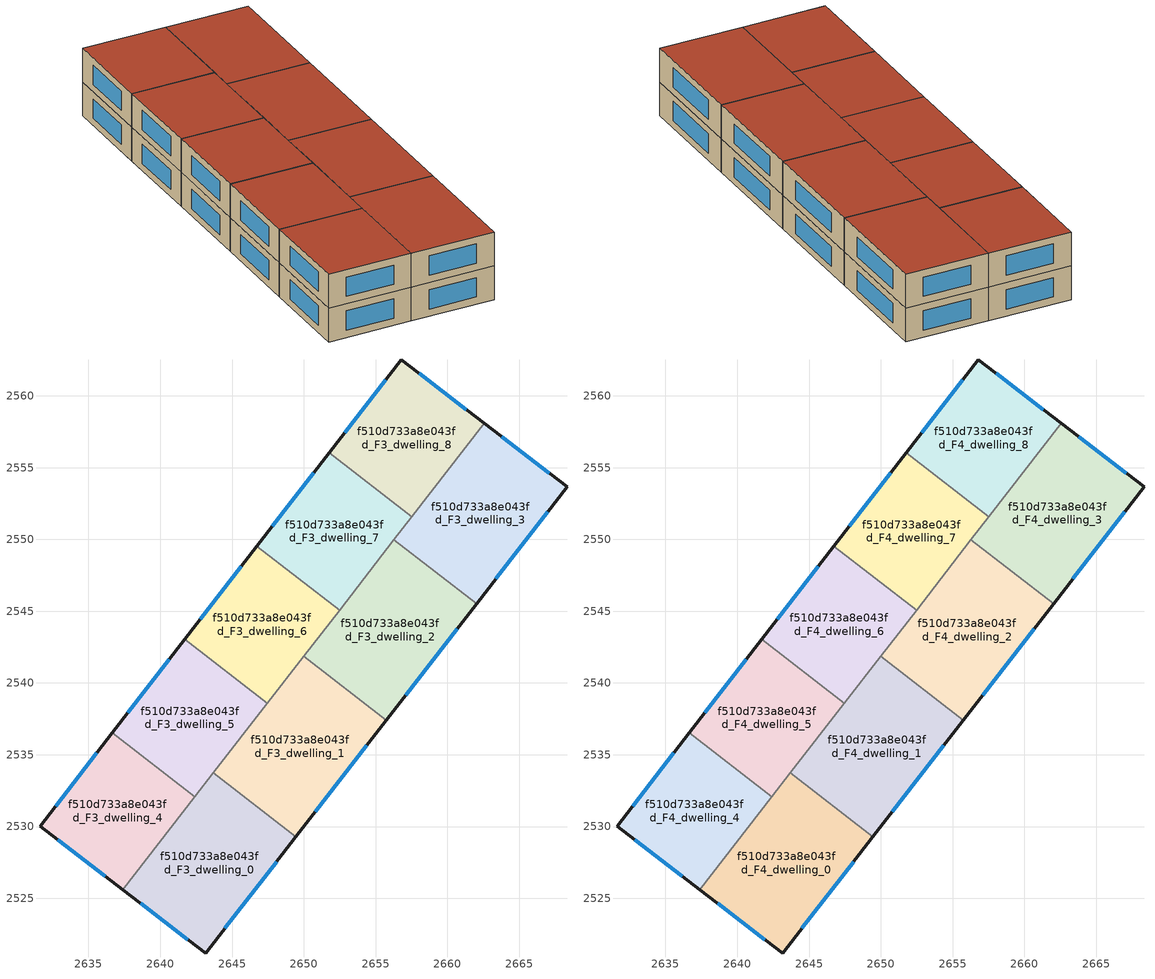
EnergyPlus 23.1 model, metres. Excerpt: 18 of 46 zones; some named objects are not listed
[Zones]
f510d733a8e043fd_F3_dwelling_0
 floor to f510d733a8e043fd_F2_dwelling_0 (EU_floor_Construction): 2649.45,2529.28 2643.17,2521.16 2637.4,2525.6 2643.7,2533.73 z9
 wall outside (EU_wall_Construction): 2637.4,2525.6 2643.17,2521.16 2649.45,2529.28 z9:12
 wall to f510d733a8e043fd_F3_dwelling_1 (EU_wall_Construction): 2649.45,2529.28 2643.7,2533.73 z9:12
 wall to f510d733a8e043fd_F3_dwelling_4 (EU_wall_Construction): 2642.42,2532.08 2637.4,2525.6 z9:12
 wall to f510d733a8e043fd_F3_dwelling_5 (EU_wall_Construction): 2643.7,2533.73 2642.42,2532.08 z9:12
 window (EU_Window_Construction): 2644.51,2522.9 2648.1,2527.54 / 2638.63,2524.65 2641.93,2522.11 z9.64:11.36
f510d733a8e043fd_F3_dwelling_1
 floor to f510d733a8e043fd_F2_dwelling_1 (EU_floor_Construction): 2655.74,2537.4 2649.45,2529.28 2643.7,2533.73 2649.99,2541.86 z9
 wall outside (EU_wall_Construction): 2649.45,2529.28 2655.74,2537.4 z9:12
 wall to f510d733a8e043fd_F3_dwelling_2 (EU_wall_Construction): 2655.74,2537.4 2649.99,2541.86 z9:12
 wall to f510d733a8e043fd_F3_dwelling_5 (EU_wall_Construction): 2647.46,2538.58 2643.7,2533.73 z9:12
 wall to f510d733a8e043fd_F3_dwelling_6 (EU_wall_Construction): 2649.99,2541.86 2647.46,2538.58 z9:12
 window (EU_Window_Construction): 2650.8,2531.02 2654.4,2535.66 z9.64:11.36
f510d733a8e043fd_F3_dwelling_2
 floor to f510d733a8e043fd_F2_dwelling_2 (EU_floor_Construction): 2662.04,2545.52 2655.74,2537.4 2649.99,2541.86 2656.28,2549.98 z9
 wall outside (EU_wall_Construction): 2655.74,2537.4 2662.04,2545.52 z9:12
 wall to f510d733a8e043fd_F3_dwelling_3 (EU_wall_Construction): 2662.04,2545.52 2656.28,2549.98 z9:12
 wall to f510d733a8e043fd_F3_dwelling_7 (EU_wall_Construction): 2656.28,2549.98 2652.49,2545.08 z9:12
 wall to f510d733a8e043fd_F3_dwelling_6 (EU_wall_Construction): 2652.49,2545.08 2649.99,2541.86 z9:12
 window (EU_Window_Construction): 2657.09,2539.14 2660.69,2543.78 z9.64:11.36
f510d733a8e043fd_F3_dwelling_3
 floor to f510d733a8e043fd_F2_dwelling_3 (EU_floor_Construction): 2668.34,2553.66 2662.04,2545.52 2656.28,2549.98 2662.57,2558.09 z9
 wall outside (EU_wall_Construction): 2662.04,2545.52 2668.34,2553.66 2662.57,2558.09 z9:12
 wall to f510d733a8e043fd_F3_dwelling_8 (EU_wall_Construction): 2662.57,2558.09 2657.52,2551.58 z9:12
 wall to f510d733a8e043fd_F3_dwelling_7 (EU_wall_Construction): 2657.52,2551.58 2656.28,2549.98 z9:12
 window (EU_Window_Construction): 2667.1,2554.61 2663.8,2557.14 / 2663.39,2547.27 2666.99,2551.92 z9.64:11.36
f510d733a8e043fd_F3_dwelling_4
 floor to f510d733a8e043fd_F2_dwelling_4 (EU_floor_Construction): 2642.42,2532.08 2637.4,2525.6 2631.62,2530.03 2636.67,2536.54 z9
 wall outside (EU_wall_Construction): 2636.67,2536.54 2631.62,2530.03 2637.4,2525.6 z9:12
 wall to f510d733a8e043fd_F3_dwelling_5 (EU_wall_Construction): 2642.42,2532.08 2636.67,2536.54 z9:12
 window (EU_Window_Construction): 2632.86,2529.08 2636.16,2526.55 / 2635.59,2535.15 2632.7,2531.43 z9.64:11.36
f510d733a8e043fd_F3_dwelling_5
 floor to f510d733a8e043fd_F2_dwelling_5 (EU_floor_Construction): 2647.46,2538.58 2642.42,2532.08 2636.67,2536.54 2641.7,2543.04 z9
 wall outside (EU_wall_Construction): 2641.7,2543.04 2636.67,2536.54 z9:12
 wall to f510d733a8e043fd_F3_dwelling_6 (EU_wall_Construction): 2647.46,2538.58 2641.7,2543.04 z9:12
 window (EU_Window_Construction): 2640.62,2541.65 2637.75,2537.93 z9.64:11.36
f510d733a8e043fd_F3_dwelling_6
 floor to f510d733a8e043fd_F2_dwelling_6 (EU_floor_Construction): 2652.49,2545.08 2647.46,2538.58 2641.7,2543.04 2646.74,2549.54 z9
 wall outside (EU_wall_Construction): 2646.74,2549.54 2641.7,2543.04 z9:12
 wall to f510d733a8e043fd_F3_dwelling_7 (EU_wall_Construction): 2652.49,2545.08 2646.74,2549.54 z9:12
 window (EU_Window_Construction): 2645.66,2548.15 2642.78,2544.43 z9.64:11.36
f510d733a8e043fd_F3_dwelling_7
 floor to f510d733a8e043fd_F2_dwelling_7 (EU_floor_Construction): 2657.52,2551.58 2652.49,2545.08 2646.74,2549.54 2651.77,2556.04 z9
 wall outside (EU_wall_Construction): 2651.77,2556.04 2646.74,2549.54 z9:12
 wall to f510d733a8e043fd_F3_dwelling_8 (EU_wall_Construction): 2657.52,2551.58 2651.77,2556.04 z9:12
 window (EU_Window_Construction): 2650.69,2554.65 2647.81,2550.93 z9.64:11.36
f510d733a8e043fd_F3_dwelling_8
 floor to f510d733a8e043fd_F2_dwelling_8 (EU_floor_Construction): 2662.57,2558.09 2657.52,2551.58 2651.77,2556.04 2656.8,2562.53 z9
 wall outside (EU_wall_Construction): 2662.57,2558.09 2656.8,2562.53 2651.77,2556.04 z9:12
 window (EU_Window_Construction): 2655.72,2561.14 2652.85,2557.43 / 2661.33,2559.04 2658.03,2561.58 z9.64:11.36
f510d733a8e043fd_F4_dwelling_0
 floor to f510d733a8e043fd_F3_dwelling_0 (EU_floor_Construction): 2649.45,2529.28 2643.17,2521.16 2637.4,2525.6 2643.7,2533.73 z12
 wall outside (EU_wall_Construction): 2637.4,2525.6 2643.17,2521.16 2649.45,2529.28 z12:15
 wall to f510d733a8e043fd_F4_dwelling_1 (EU_wall_Construction): 2649.45,2529.28 2643.7,2533.73 z12:15
 wall to f510d733a8e043fd_F4_dwelling_4 (EU_wall_Construction): 2642.42,2532.08 2637.4,2525.6 z12:15
 wall to f510d733a8e043fd_F4_dwelling_5 (EU_wall_Construction): 2643.7,2533.73 2642.42,2532.08 z12:15
 window (EU_Window_Construction): 2644.51,2522.9 2648.1,2527.54 / 2638.63,2524.65 2641.93,2522.11 z12.64:14.36
 roof outside (EU_roof_Construction): 2643.17,2521.16 2649.45,2529.28 2643.7,2533.73 2637.4,2525.6 z15
f510d733a8e043fd_F4_dwelling_1
 floor to f510d733a8e043fd_F3_dwelling_1 (EU_floor_Construction): 2655.74,2537.4 2649.45,2529.28 2643.7,2533.73 2649.99,2541.86 z12
 wall outside (EU_wall_Construction): 2649.45,2529.28 2655.74,2537.4 z12:15
 wall to f510d733a8e043fd_F4_dwelling_2 (EU_wall_Construction): 2655.74,2537.4 2649.99,2541.86 z12:15
 wall to f510d733a8e043fd_F4_dwelling_5 (EU_wall_Construction): 2647.46,2538.58 2643.7,2533.73 z12:15
 wall to f510d733a8e043fd_F4_dwelling_6 (EU_wall_Construction): 2649.99,2541.86 2647.46,2538.58 z12:15
 window (EU_Window_Construction): 2650.8,2531.02 2654.4,2535.66 z12.64:14.36
 roof outside (EU_roof_Construction): 2649.45,2529.28 2655.74,2537.4 2649.99,2541.86 2643.7,2533.73 z15
f510d733a8e043fd_F4_dwelling_2
 floor to f510d733a8e043fd_F3_dwelling_2 (EU_floor_Construction): 2662.04,2545.52 2655.74,2537.4 2649.99,2541.86 2656.28,2549.98 z12
 wall outside (EU_wall_Construction): 2655.74,2537.4 2662.04,2545.52 z12:15
 wall to f510d733a8e043fd_F4_dwelling_3 (EU_wall_Construction): 2662.04,2545.52 2656.28,2549.98 z12:15
 wall to f510d733a8e043fd_F4_dwelling_7 (EU_wall_Construction): 2656.28,2549.98 2652.49,2545.08 z12:15
 wall to f510d733a8e043fd_F4_dwelling_6 (EU_wall_Construction): 2652.49,2545.08 2649.99,2541.86 z12:15
 window (EU_Window_Construction): 2657.09,2539.14 2660.69,2543.78 z12.64:14.36
 roof outside (EU_roof_Construction): 2655.74,2537.4 2662.04,2545.52 2656.28,2549.98 2649.99,2541.86 z15
f510d733a8e043fd_F4_dwelling_3
 floor to f510d733a8e043fd_F3_dwelling_3 (EU_floor_Construction): 2668.34,2553.66 2662.04,2545.52 2656.28,2549.98 2662.57,2558.09 z12
 wall outside (EU_wall_Construction): 2662.04,2545.52 2668.34,2553.66 2662.57,2558.09 z12:15
 wall to f510d733a8e043fd_F4_dwelling_8 (EU_wall_Construction): 2662.57,2558.09 2657.52,2551.58 z12:15
 wall to f510d733a8e043fd_F4_dwelling_7 (EU_wall_Construction): 2657.52,2551.58 2656.28,2549.98 z12:15
 window (EU_Window_Construction): 2667.1,2554.61 2663.8,2557.14 / 2663.39,2547.27 2666.99,2551.92 z12.64:14.36
 roof outside (EU_roof_Construction): 2662.04,2545.52 2668.34,2553.66 2662.57,2558.09 2656.28,2549.98 z15
f510d733a8e043fd_F4_dwelling_4
 floor to f510d733a8e043fd_F3_dwelling_4 (EU_floor_Construction): 2642.42,2532.08 2637.4,2525.6 2631.62,2530.03 2636.67,2536.54 z12
 wall outside (EU_wall_Construction): 2636.67,2536.54 2631.62,2530.03 2637.4,2525.6 z12:15
 wall to f510d733a8e043fd_F4_dwelling_5 (EU_wall_Construction): 2642.42,2532.08 2636.67,2536.54 z12:15
 window (EU_Window_Construction): 2632.86,2529.08 2636.16,2526.55 / 2635.59,2535.15 2632.7,2531.43 z12.64:14.36
 roof outside (EU_roof_Construction): 2637.4,2525.6 2642.42,2532.08 2636.67,2536.54 2631.62,2530.03 z15
f510d733a8e043fd_F4_dwelling_5
 floor to f510d733a8e043fd_F3_dwelling_5 (EU_floor_Construction): 2647.46,2538.58 2642.42,2532.08 2636.67,2536.54 2641.7,2543.04 z12
 wall outside (EU_wall_Construction): 2641.7,2543.04 2636.67,2536.54 z12:15
 wall to f510d733a8e043fd_F4_dwelling_6 (EU_wall_Construction): 2647.46,2538.58 2641.7,2543.04 z12:15
 window (EU_Window_Construction): 2640.62,2541.65 2637.75,2537.93 z12.64:14.36
 roof outside (EU_roof_Construction): 2642.42,2532.08 2647.46,2538.58 2641.7,2543.04 2636.67,2536.54 z15
f510d733a8e043fd_F4_dwelling_6
 floor to f510d733a8e043fd_F3_dwelling_6 (EU_floor_Construction): 2652.49,2545.08 2647.46,2538.58 2641.7,2543.04 2646.74,2549.54 z12
 wall outside (EU_wall_Construction): 2646.74,2549.54 2641.7,2543.04 z12:15
 wall to f510d733a8e043fd_F4_dwelling_7 (EU_wall_Construction): 2652.49,2545.08 2646.74,2549.54 z12:15
 window (EU_Window_Construction): 2645.66,2548.15 2642.78,2544.43 z12.64:14.36
 roof outside (EU_roof_Construction): 2647.46,2538.58 2652.49,2545.08 2646.74,2549.54 2641.7,2543.04 z15
f510d733a8e043fd_F4_dwelling_7
 floor to f510d733a8e043fd_F3_dwelling_7 (EU_floor_Construction): 2657.52,2551.58 2652.49,2545.08 2646.74,2549.54 2651.77,2556.04 z12
 wall outside (EU_wall_Construction): 2651.77,2556.04 2646.74,2549.54 z12:15
 wall to f510d733a8e043fd_F4_dwelling_8 (EU_wall_Construction): 2657.52,2551.58 2651.77,2556.04 z12:15
 window (EU_Window_Construction): 2650.69,2554.65 2647.81,2550.93 z12.64:14.36
 roof outside (EU_roof_Construction): 2652.49,2545.08 2657.52,2551.58 2651.77,2556.04 2646.74,2549.54 z15
f510d733a8e043fd_F4_dwelling_8
 floor to f510d733a8e043fd_F3_dwelling_8 (EU_floor_Construction): 2662.57,2558.09 2657.52,2551.58 2651.77,2556.04 2656.8,2562.53 z12
 wall outside (EU_wall_Construction): 2662.57,2558.09 2656.8,2562.53 2651.77,2556.04 z12:15
 window (EU_Window_Construction): 2655.72,2561.14 2652.85,2557.43 / 2661.33,2559.04 2658.03,2561.58 z12.64:14.36
 roof outside (EU_roof_Construction): 2657.52,2551.58 2662.57,2558.09 2656.8,2562.53 2651.77,2556.04 z15
[Building]
EU S2 Campaign: North Axis=0; Terrain=City; Solar Distribution=FullExterior
[Site:Location]
Yerevan-Zvartnots.Intl.AP: Latitude=40.15; Longitude=44.383; Time Zone=4; Elevation=854
[SizingPeriod:WeatherFileDays]
AnnualSizingPeriod: Begin Month=1; Begin Day of Month=1; End Month=12; End Day of Month=31; Day of Week for Start Day=Monday; Use Weather File Daylight Saving Period=No; Use Weather File Rain and Snow Indicators=No
[MATERIAL]
EU_InternalMass_Material: Roughness=MediumRough; Thickness=0.1; Conductivity=1; Density=1800; Specific Heat=900; Thermal Absorptance=0.9; Solar Absorptance=0.7; Visible Absorptance=0.7
[MATERIAL:NOMASS] Roughness=MediumRough; Thermal Absorptance=0.9; Solar Absorptance=0.7; Visible Absorptance=0.7
Name | Thermal Resistance
EU_wall_NoMass | 1.05043
EU_roof_NoMass | 1.45357
EU_floor_NoMass | 0.478065
[WINDOWMATERIAL:SIMPLEGLAZINGSYSTEM]
EU_Window_SimpleGlazing: UFactor=2.5566; Solar Heat Gain Coefficient=0.75; Visible Transmittance=0.75
[CONSTRUCTION]
EU_wall_Construction: EU_wall_NoMass
EU_roof_Construction: EU_roof_NoMass
EU_floor_Construction: EU_floor_NoMass
EU_Window_Construction: EU_Window_SimpleGlazing
EU_InternalMass_Construction: EU_InternalMass_Material
[ZONE] Type=1; Multiplier=1; Ceiling Height=autocalculate; Floor Area=autocalculate; Part of Total Floor Area=Yes
Name | Volume
f510d733a8e043fd_F3_dwelling_0; f510d733a8e043fd_F4_dwelling_0 | 224.386
f510d733a8e043fd_F3_dwelling_1; f510d733a8e043fd_F4_dwelling_1 | 224.343
f510d733a8e043fd_F3_dwelling_2; f510d733a8e043fd_F4_dwelling_2 | 224.355
f510d733a8e043fd_F3_dwelling_3; f510d733a8e043fd_F4_dwelling_3 | 224.384
f510d733a8e043fd_F3_dwelling_4; f510d733a8e043fd_F4_dwelling_4 | 179.517
f510d733a8e043fd_F3_dwelling_5; f510d733a8e043fd_F4_dwelling_5 | 179.528
f510d733a8e043fd_F3_dwelling_6; f510d733a8e043fd_F4_dwelling_6 | 179.529
f510d733a8e043fd_F3_dwelling_7; f510d733a8e043fd_F4_dwelling_7 | 179.495
f510d733a8e043fd_F3_dwelling_8; f510d733a8e043fd_F4_dwelling_8 | 179.519
[INTERNALMASS] Construction=EU_InternalMass_Construction
Name | Zone or ZoneList | Surface Area
f510d733a8e043fd_F3_dwelling_0_EU_InternalMass | f510d733a8e043fd_F3_dwelling_0 | 74.7952
f510d733a8e043fd_F3_dwelling_1_EU_InternalMass | f510d733a8e043fd_F3_dwelling_1 | 74.7808
f510d733a8e043fd_F3_dwelling_2_EU_InternalMass | f510d733a8e043fd_F3_dwelling_2 | 74.7888
f510d733a8e043fd_F3_dwelling_3_EU_InternalMass | f510d733a8e043fd_F3_dwelling_3 | 74.7949
f510d733a8e043fd_F3_dwelling_4_EU_InternalMass | f510d733a8e043fd_F3_dwelling_4 | 59.8393
f510d733a8e043fd_F3_dwelling_5_EU_InternalMass | f510d733a8e043fd_F3_dwelling_5 | 59.8427
f510d733a8e043fd_F3_dwelling_6_EU_InternalMass | f510d733a8e043fd_F3_dwelling_6 | 59.843
f510d733a8e043fd_F3_dwelling_7_EU_InternalMass | f510d733a8e043fd_F3_dwelling_7 | 59.8318
f510d733a8e043fd_F3_dwelling_8_EU_InternalMass | f510d733a8e043fd_F3_dwelling_8 | 59.8396
f510d733a8e043fd_F4_dwelling_0_EU_InternalMass | f510d733a8e043fd_F4_dwelling_0 | 74.7952
f510d733a8e043fd_F4_dwelling_1_EU_InternalMass | f510d733a8e043fd_F4_dwelling_1 | 74.7808
f510d733a8e043fd_F4_dwelling_2_EU_InternalMass | f510d733a8e043fd_F4_dwelling_2 | 74.7888
f510d733a8e043fd_F4_dwelling_3_EU_InternalMass | f510d733a8e043fd_F4_dwelling_3 | 74.7949
f510d733a8e043fd_F4_dwelling_4_EU_InternalMass | f510d733a8e043fd_F4_dwelling_4 | 59.8393
f510d733a8e043fd_F4_dwelling_5_EU_InternalMass | f510d733a8e043fd_F4_dwelling_5 | 59.8427
f510d733a8e043fd_F4_dwelling_6_EU_InternalMass | f510d733a8e043fd_F4_dwelling_6 | 59.843
f510d733a8e043fd_F4_dwelling_7_EU_InternalMass | f510d733a8e043fd_F4_dwelling_7 | 59.8318
f510d733a8e043fd_F4_dwelling_8_EU_InternalMass | f510d733a8e043fd_F4_dwelling_8 | 59.8396
[OTHEREQUIPMENT] Fuel Type=Electricity; Design Level Calculation Method=Watts/Area; Power per Zone Floor Area=1; Fraction Latent=0; Fraction Radiant=0; Fraction Lost=0; Carbon Dioxide Generation Rate=0; EndUse Subcategory=EU_Step8_InternalGains
Name | Zone or ZoneList or Space or SpaceList | Schedule
EU_Step8_InternalGain_f510d733a8e043fd_F3_dwelling_0_f000 | f510d733a8e043fd_F3_dwelling_0 | EU_Step8_GainSchedule_f510d733a8e043fd_F3_dwelling_0_f000
EU_Step8_InternalGain_f510d733a8e043fd_F3_dwelling_1_f000 | f510d733a8e043fd_F3_dwelling_1 | EU_Step8_GainSchedule_f510d733a8e043fd_F3_dwelling_1_f000
EU_Step8_InternalGain_f510d733a8e043fd_F3_dwelling_2_f000 | f510d733a8e043fd_F3_dwelling_2 | EU_Step8_GainSchedule_f510d733a8e043fd_F3_dwelling_2_f000
EU_Step8_InternalGain_f510d733a8e043fd_F3_dwelling_3_f000 | f510d733a8e043fd_F3_dwelling_3 | EU_Step8_GainSchedule_f510d733a8e043fd_F3_dwelling_3_f000
EU_Step8_InternalGain_f510d733a8e043fd_F3_dwelling_4_f000 | f510d733a8e043fd_F3_dwelling_4 | EU_Step8_GainSchedule_f510d733a8e043fd_F3_dwelling_4_f000
EU_Step8_InternalGain_f510d733a8e043fd_F3_dwelling_5_f000 | f510d733a8e043fd_F3_dwelling_5 | EU_Step8_GainSchedule_f510d733a8e043fd_F3_dwelling_5_f000
EU_Step8_InternalGain_f510d733a8e043fd_F3_dwelling_6_f000 | f510d733a8e043fd_F3_dwelling_6 | EU_Step8_GainSchedule_f510d733a8e043fd_F3_dwelling_6_f000
EU_Step8_InternalGain_f510d733a8e043fd_F3_dwelling_7_f000 | f510d733a8e043fd_F3_dwelling_7 | EU_Step8_GainSchedule_f510d733a8e043fd_F3_dwelling_7_f000
EU_Step8_InternalGain_f510d733a8e043fd_F3_dwelling_8_f000 | f510d733a8e043fd_F3_dwelling_8 | EU_Step8_GainSchedule_f510d733a8e043fd_F3_dwelling_8_f000
EU_Step8_InternalGain_f510d733a8e043fd_F4_dwelling_0_f000 | f510d733a8e043fd_F4_dwelling_0 | EU_Step8_GainSchedule_f510d733a8e043fd_F4_dwelling_0_f000
EU_Step8_InternalGain_f510d733a8e043fd_F4_dwelling_1_f000 | f510d733a8e043fd_F4_dwelling_1 | EU_Step8_GainSchedule_f510d733a8e043fd_F4_dwelling_1_f000
EU_Step8_InternalGain_f510d733a8e043fd_F4_dwelling_2_f000 | f510d733a8e043fd_F4_dwelling_2 | EU_Step8_GainSchedule_f510d733a8e043fd_F4_dwelling_2_f000
EU_Step8_InternalGain_f510d733a8e043fd_F4_dwelling_3_f000 | f510d733a8e043fd_F4_dwelling_3 | EU_Step8_GainSchedule_f510d733a8e043fd_F4_dwelling_3_f000
EU_Step8_InternalGain_f510d733a8e043fd_F4_dwelling_4_f000 | f510d733a8e043fd_F4_dwelling_4 | EU_Step8_GainSchedule_f510d733a8e043fd_F4_dwelling_4_f000
EU_Step8_InternalGain_f510d733a8e043fd_F4_dwelling_5_f000 | f510d733a8e043fd_F4_dwelling_5 | EU_Step8_GainSchedule_f510d733a8e043fd_F4_dwelling_5_f000
EU_Step8_InternalGain_f510d733a8e043fd_F4_dwelling_6_f000 | f510d733a8e043fd_F4_dwelling_6 | EU_Step8_GainSchedule_f510d733a8e043fd_F4_dwelling_6_f000
EU_Step8_InternalGain_f510d733a8e043fd_F4_dwelling_7_f000 | f510d733a8e043fd_F4_dwelling_7 | EU_Step8_GainSchedule_f510d733a8e043fd_F4_dwelling_7_f000
EU_Step8_InternalGain_f510d733a8e043fd_F4_dwelling_8_f000 | f510d733a8e043fd_F4_dwelling_8 | EU_Step8_GainSchedule_f510d733a8e043fd_F4_dwelling_8_f000
[ZONEVENTILATION:DESIGNFLOWRATE] Schedule=EU_AlwaysOn; Design Flow Rate Calculation Method=AirChanges/Hour; Air Changes per Hour=0.557805; Ventilation Type=Natural; Fan Pressure Rise=0; Fan Total Efficiency=1; Constant Term Coefficient=1; Temperature Term Coefficient=0; Velocity Term Coefficient=0; Velocity Squared Term Coefficient=0; Minimum Indoor Temperature=-100; Maximum Indoor Temperature=100; Delta Temperature=-100; Minimum Outdoor Temperature=-100; Maximum Outdoor Temperature=100; Maximum Wind Speed=40
Name | Zone or ZoneList or Space or SpaceList
EU_ConstantAir_f510d733a8e043fd_F3_dwelling_0 | f510d733a8e043fd_F3_dwelling_0
EU_ConstantAir_f510d733a8e043fd_F3_dwelling_1 | f510d733a8e043fd_F3_dwelling_1
EU_ConstantAir_f510d733a8e043fd_F3_dwelling_2 | f510d733a8e043fd_F3_dwelling_2
EU_ConstantAir_f510d733a8e043fd_F3_dwelling_3 | f510d733a8e043fd_F3_dwelling_3
EU_ConstantAir_f510d733a8e043fd_F3_dwelling_4 | f510d733a8e043fd_F3_dwelling_4
EU_ConstantAir_f510d733a8e043fd_F3_dwelling_5 | f510d733a8e043fd_F3_dwelling_5
EU_ConstantAir_f510d733a8e043fd_F3_dwelling_6 | f510d733a8e043fd_F3_dwelling_6
EU_ConstantAir_f510d733a8e043fd_F3_dwelling_7 | f510d733a8e043fd_F3_dwelling_7
EU_ConstantAir_f510d733a8e043fd_F3_dwelling_8 | f510d733a8e043fd_F3_dwelling_8
EU_ConstantAir_f510d733a8e043fd_F4_dwelling_0 | f510d733a8e043fd_F4_dwelling_0
EU_ConstantAir_f510d733a8e043fd_F4_dwelling_1 | f510d733a8e043fd_F4_dwelling_1
EU_ConstantAir_f510d733a8e043fd_F4_dwelling_2 | f510d733a8e043fd_F4_dwelling_2
EU_ConstantAir_f510d733a8e043fd_F4_dwelling_3 | f510d733a8e043fd_F4_dwelling_3
EU_ConstantAir_f510d733a8e043fd_F4_dwelling_4 | f510d733a8e043fd_F4_dwelling_4
EU_ConstantAir_f510d733a8e043fd_F4_dwelling_5 | f510d733a8e043fd_F4_dwelling_5
EU_ConstantAir_f510d733a8e043fd_F4_dwelling_6 | f510d733a8e043fd_F4_dwelling_6
EU_ConstantAir_f510d733a8e043fd_F4_dwelling_7 | f510d733a8e043fd_F4_dwelling_7
EU_ConstantAir_f510d733a8e043fd_F4_dwelling_8 | f510d733a8e043fd_F4_dwelling_8
[HVACTEMPLATE:ZONE:IDEALLOADSAIRSYSTEM] System Availability Schedule=EU_AlwaysOn; Maximum Heating Supply Air Temperature=50; Minimum Cooling Supply Air Temperature=13; Maximum Heating Supply Air Humidity Ratio=0.0156; Minimum Cooling Supply Air Humidity Ratio=0.0077; Heating Limit=NoLimit; Cooling Limit=NoLimit; Heating Availability Schedule=EU_AlwaysOn; Cooling Availability Schedule=EU_CoolingOff; Dehumidification Control Type=ConstantSensibleHeatRatio; Cooling Sensible Heat Ratio=0.7; Dehumidification Setpoint=60; Humidification Control Type=None; Humidification Setpoint=30; Outdoor Air Method=None; Outdoor Air Flow Rate per Person=0.00944; Outdoor Air Flow Rate per Zone Floor Area=0; Outdoor Air Flow Rate per Zone=0; Demand Controlled Ventilation Type=None; Outdoor Air Economizer Type=NoEconomizer; Heat Recovery Type=None; Sensible Heat Recovery Effectiveness=0.7; Latent Heat Recovery Effectiveness=0.65
Name | Template Thermostat
f510d733a8e043fd_F3_dwelling_0 | EU_HeatOnly_f510d733a8e043fd_F3_dwelling_0
f510d733a8e043fd_F3_dwelling_1 | EU_HeatOnly_f510d733a8e043fd_F3_dwelling_1
f510d733a8e043fd_F3_dwelling_2 | EU_HeatOnly_f510d733a8e043fd_F3_dwelling_2
f510d733a8e043fd_F3_dwelling_3 | EU_HeatOnly_f510d733a8e043fd_F3_dwelling_3
f510d733a8e043fd_F3_dwelling_4 | EU_HeatOnly_f510d733a8e043fd_F3_dwelling_4
f510d733a8e043fd_F3_dwelling_5 | EU_HeatOnly_f510d733a8e043fd_F3_dwelling_5
f510d733a8e043fd_F3_dwelling_6 | EU_HeatOnly_f510d733a8e043fd_F3_dwelling_6
f510d733a8e043fd_F3_dwelling_7 | EU_HeatOnly_f510d733a8e043fd_F3_dwelling_7
f510d733a8e043fd_F3_dwelling_8 | EU_HeatOnly_f510d733a8e043fd_F3_dwelling_8
f510d733a8e043fd_F4_dwelling_0 | EU_HeatOnly_f510d733a8e043fd_F4_dwelling_0
f510d733a8e043fd_F4_dwelling_1 | EU_HeatOnly_f510d733a8e043fd_F4_dwelling_1
f510d733a8e043fd_F4_dwelling_2 | EU_HeatOnly_f510d733a8e043fd_F4_dwelling_2
f510d733a8e043fd_F4_dwelling_3 | EU_HeatOnly_f510d733a8e043fd_F4_dwelling_3
f510d733a8e043fd_F4_dwelling_4 | EU_HeatOnly_f510d733a8e043fd_F4_dwelling_4
f510d733a8e043fd_F4_dwelling_5 | EU_HeatOnly_f510d733a8e043fd_F4_dwelling_5
f510d733a8e043fd_F4_dwelling_6 | EU_HeatOnly_f510d733a8e043fd_F4_dwelling_6
f510d733a8e043fd_F4_dwelling_7 | EU_HeatOnly_f510d733a8e043fd_F4_dwelling_7
f510d733a8e043fd_F4_dwelling_8 | EU_HeatOnly_f510d733a8e043fd_F4_dwelling_8
[SIZING:ZONE] Zone Cooling Design Supply Air Temperature Input Method=SupplyAirTemperature; Zone Cooling Design Supply Air Temperature=13; Zone Heating Design Supply Air Temperature Input Method=SupplyAirTemperature; Zone Heating Design Supply Air Temperature=50; Zone Cooling Design Supply Air Humidity Ratio=0.008; Zone Heating Design Supply Air Humidity Ratio=0.008; Cooling Design Air Flow Method=DesignDay; Cooling Design Air Flow Rate=0; Cooling Minimum Air Flow per Zone Floor Area=0.000762; Cooling Minimum Air Flow=0; Cooling Minimum Air Flow Fraction=0.2; Heating Design Air Flow Method=DesignDay; Heating Design Air Flow Rate=0; Heating Maximum Air Flow per Zone Floor Area=0.002032; Heating Maximum Air Flow=0.141576; Heating Maximum Air Flow Fraction=0.3; Account for Dedicated Outdoor Air System=No; Dedicated Outdoor Air System Control Strategy=NeutralSupplyAir; Dedicated Outdoor Air Low Setpoint Temperature for Design=autosize; Dedicated Outdoor Air High Setpoint Temperature for Design=autosize; Zone Load Sizing Method=Sensible Load Only No Latent Load; Zone Latent Cooling Design Supply Air Humidity Ratio Input Method=HumidityRatioDifference; Zone Cooling Design Supply Air Humidity Ratio Difference=0.005; Zone Latent Heating Design Supply Air Humidity Ratio Input Method=HumidityRatioDifference; Zone Humidification Design Supply Air Humidity Ratio Difference=0.005
f510d733a8e043fd_F3_dwelling_0; f510d733a8e043fd_F3_dwelling_1; f510d733a8e043fd_F3_dwelling_2; f510d733a8e043fd_F3_dwelling_3; f510d733a8e043fd_F3_dwelling_4; f510d733a8e043fd_F3_dwelling_5; f510d733a8e043fd_F3_dwelling_6; f510d733a8e043fd_F3_dwelling_7; f510d733a8e043fd_F3_dwelling_8; f510d733a8e043fd_F4_dwelling_0; f510d733a8e043fd_F4_dwelling_1; f510d733a8e043fd_F4_dwelling_2; f510d733a8e043fd_F4_dwelling_3; f510d733a8e043fd_F4_dwelling_4; f510d733a8e043fd_F4_dwelling_5; f510d733a8e043fd_F4_dwelling_6; f510d733a8e043fd_F4_dwelling_7; f510d733a8e043fd_F4_dwelling_8
[SCHEDULE:CONSTANT]
Name | Hourly Value
EU_AlwaysOn | 1
EU_CoolingOff | 0
[SCHEDULE:FILE] Column Number=1; Rows to Skip at Top=0; Number of Hours of Data=8760; Column Separator=Comma; Interpolate to Timestep=No; Minutes per Item=60; Adjust Schedule for Daylight Savings=Yes
Name | File
EU_Step8_GainSchedule_f510d733a8e043fd_F3_dwelling_0_f000 | ../../schedules/f510d733a8e043fd/f510d733a8e043fd_F3_dwelling_0_f000_gain.csv
EU_Step8_GainSchedule_f510d733a8e043fd_F3_dwelling_1_f000 | ../../schedules/f510d733a8e043fd/f510d733a8e043fd_F3_dwelling_1_f000_gain.csv
EU_Step8_GainSchedule_f510d733a8e043fd_F3_dwelling_2_f000 | ../../schedules/f510d733a8e043fd/f510d733a8e043fd_F3_dwelling_2_f000_gain.csv
EU_Step8_GainSchedule_f510d733a8e043fd_F3_dwelling_3_f000 | ../../schedules/f510d733a8e043fd/f510d733a8e043fd_F3_dwelling_3_f000_gain.csv
EU_Step8_GainSchedule_f510d733a8e043fd_F3_dwelling_4_f000 | ../../schedules/f510d733a8e043fd/f510d733a8e043fd_F3_dwelling_4_f000_gain.csv
EU_Step8_GainSchedule_f510d733a8e043fd_F3_dwelling_5_f000 | ../../schedules/f510d733a8e043fd/f510d733a8e043fd_F3_dwelling_5_f000_gain.csv
EU_Step8_GainSchedule_f510d733a8e043fd_F3_dwelling_6_f000 | ../../schedules/f510d733a8e043fd/f510d733a8e043fd_F3_dwelling_6_f000_gain.csv
EU_Step8_GainSchedule_f510d733a8e043fd_F3_dwelling_7_f000 | ../../schedules/f510d733a8e043fd/f510d733a8e043fd_F3_dwelling_7_f000_gain.csv
EU_Step8_GainSchedule_f510d733a8e043fd_F3_dwelling_8_f000 | ../../schedules/f510d733a8e043fd/f510d733a8e043fd_F3_dwelling_8_f000_gain.csv
EU_Step8_GainSchedule_f510d733a8e043fd_F4_dwelling_0_f000 | ../../schedules/f510d733a8e043fd/f510d733a8e043fd_F4_dwelling_0_f000_gain.csv
EU_Step8_GainSchedule_f510d733a8e043fd_F4_dwelling_1_f000 | ../../schedules/f510d733a8e043fd/f510d733a8e043fd_F4_dwelling_1_f000_gain.csv
EU_Step8_GainSchedule_f510d733a8e043fd_F4_dwelling_2_f000 | ../../schedules/f510d733a8e043fd/f510d733a8e043fd_F4_dwelling_2_f000_gain.csv
EU_Step8_GainSchedule_f510d733a8e043fd_F4_dwelling_3_f000 | ../../schedules/f510d733a8e043fd/f510d733a8e043fd_F4_dwelling_3_f000_gain.csv
EU_Step8_GainSchedule_f510d733a8e043fd_F4_dwelling_4_f000 | ../../schedules/f510d733a8e043fd/f510d733a8e043fd_F4_dwelling_4_f000_gain.csv
EU_Step8_GainSchedule_f510d733a8e043fd_F4_dwelling_5_f000 | ../../schedules/f510d733a8e043fd/f510d733a8e043fd_F4_dwelling_5_f000_gain.csv
EU_Step8_GainSchedule_f510d733a8e043fd_F4_dwelling_6_f000 | ../../schedules/f510d733a8e043fd/f510d733a8e043fd_F4_dwelling_6_f000_gain.csv
EU_Step8_GainSchedule_f510d733a8e043fd_F4_dwelling_7_f000 | ../../schedules/f510d733a8e043fd/f510d733a8e043fd_F4_dwelling_7_f000_gain.csv
EU_Step8_GainSchedule_f510d733a8e043fd_F4_dwelling_8_f000 | ../../schedules/f510d733a8e043fd/f510d733a8e043fd_F4_dwelling_8_f000_gain.csv
